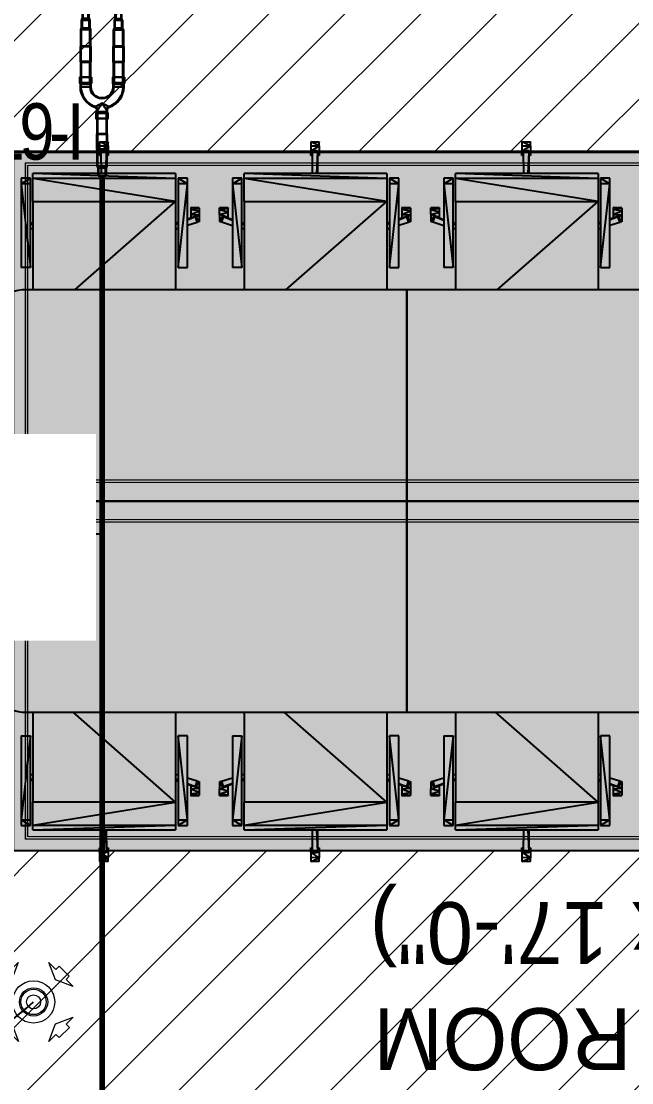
# Model space of a CAD drawing. Header units: millimetres. Extents: x 148480 to 578986, y 39883 to 155062.
# Drawn here: x 250752 to 252919, y 126428 to 130197 of the extents above; entities that cross this region are included whole.
import ezdxf

# ---------------------------------------------------------------- set-up
doc = ezdxf.new("R2010")
doc.units = ezdxf.units.MM
doc.linetypes.add('HIDDEN', pattern=[0.375, 0.25, -0.125])
for name, color, linetype in [('001-TEXT', 250, 'Continuous'), ('Flooring', 44, 'Continuous'), ('HATCH', 8, 'Continuous'), ('Hatch 01_UC', 7, 'Continuous'), ('I - MODULAR', 44, 'Continuous'), ('Layer4', 6, 'Continuous'), ('M-HVAC VRV PIPE', 4, 'Continuous'), ('M-HVAC-SUPPLY AIR DUCT', 4, 'Continuous'), ('M-HVAC-TEXT', 7, 'Continuous'), ('PCE-HVACTEXT', 7, 'Continuous')]:
    doc.layers.add(name, color=color, linetype=linetype)
doc.layers.add('BaffleCeiling', color=7, linetype='Continuous', true_color=0x91692b)
doc.layers.add('ceiling', color=7, linetype='Continuous', lineweight=5, true_color=0x560d91)
doc.layers.add('LinearLight', color=7, linetype='Continuous', lineweight=5, true_color=0xb41f08)
for name, color, linetype, lineweight in [('M HVAC EXHAUST DIFFUSER', 1, 'Continuous', 15), ('M HVAC FD', 4, 'Continuous', 9), ('P-PIPE-IDEN', 7, 'Continuous', 9), ('vrv text', 90, 'Continuous', 30)]:
    doc.layers.add(name, color=color, linetype=linetype, lineweight=lineweight)
doc.styles.add('Arial_2', font='arial.ttf', dxfattribs={"height": 75})
doc.styles.add('Herbalife_Third Floor - Furniture Layout - 210201$0$CG', font='GOTHIC.TTF')
doc.styles.add('romans', font='stylu.ttf', dxfattribs={"height": 125})
doc.styles.add('rs', font='romans.shx', dxfattribs={"width": 0.75})
doc.dimstyles.new('GLAZ ALU', dxfattribs={"dimscale": 100, "dimtxt": 2, "dimasz": 1.4, "dimexe": 0.8, "dimexo": 0.8, "dimgap": 0.75, "dimtad": 1, "dimdec": 0, "dimzin": 0, "dimdsep": 46, "dimtxsty": 'rs', "dimcen": 0.09, "dimclrd": 8, "dimclre": 8, "dimclrt": 2, "dimadec": 0, "dimazin": 0, "dimtfac": 1, "dimtdec": 0, "dimtmove": 0, "dimatfit": 3, "dimfxl": 1, "dimtolj": 1, "dimtzin": 0, "dimarcsym": 0})

# ---------------------------------------------------------------- blocks, each defined once
blk = doc.blocks.new('GFC1')
at = {"layer": 'Flooring', "color": 8, "linetype": 'HIDDEN', "ltscale": 1500}
blk.add_lwpolyline([(328672.2, 130068.3, 1.540604), (310717.1, 129143.3, 0.119203), (311634.4, 128071.9, -0.704413), (307490.1, 113767.5)], format="xyb", dxfattribs=at)
at = {"layer": 'I - MODULAR', "color": 8}
for p, q in [((323661.7, 130754.3), (323692.3, 130754.5)), ((323661.7, 130754.3), (323692.3, 130754)), ((323692.3, 130740.6), (323661.7, 130754.3)), ((323661.7, 130754.3), (323661.7, 130740.4)), ((323661.7, 130740.4), (323692.3, 130740.6)), ((323661.7, 130721.1), (323692.3, 130740.6)), ((323661.7, 130740.4), (323661.7, 130721.1)), ((323692.3, 130754.5), (323692.3, 130754)), ((323692.3, 130740.6), (323692.3, 130754)), ((323692.3, 130740.6), (323692.3, 130721.3)), ((324411.7, 130754.3), (324442.3, 130754.5)), ((324411.7, 130754.3), (324442.3, 130754)), ((324442.3, 130740.6), (324411.7, 130754.3)), ((324411.7, 130754.3), (324411.7, 130740.4)), ((324411.7, 130740.4), (324442.3, 130740.6)), ((324411.7, 130721.1), (324442.3, 130740.6)), ((324411.7, 130740.4), (324411.7, 130721.1)), ((324442.3, 130754.5), (324442.3, 130754)), ((324442.3, 130740.6), (324442.3, 130754)), ((324442.3, 130740.6), (324442.3, 130721.3)), ((325161.7, 130754.3), (325192.3, 130754.5)), ((325161.7, 130754.3), (325192.3, 130754)), ((325192.3, 130740.6), (325161.7, 130754.3)), ((325161.7, 130754.3), (325161.7, 130740.4)), ((325161.7, 130740.4), (325192.3, 130740.6)), ((325161.7, 130721.1), (325192.3, 130740.6)), ((325161.7, 130740.4), (325161.7, 130721.1)), ((325192.3, 130754.5), (325192.3, 130754)), ((325192.3, 130740.6), (325192.3, 130754)), ((325192.3, 130740.6), (325192.3, 130721.3)), ((323661.7, 130721.1), (323667.5, 130721.2)), ((323661.7, 130705.7), (323661.7, 130721.1)), ((323666.8, 130719.3), (323661.7, 130721.1)), ((323666.5, 130706.4), (323661.7, 130705.7)), ((323666.6, 130705.7), (323661.7, 130705.7)), ((323667.8, 130722.1), (323666.4, 130718)), ((323666.4, 130718), (323667.4, 130641.7)), ((323687.5, 130718), (323666.4, 130718)), ((323687.5, 130718), (323667.8, 130722.1)), ((323686.2, 130722.1), (323667.8, 130722.1)), ((323683.6, 130641.7), (323687.5, 130718)), ((323686.2, 130722.1), (323687.5, 130718)), ((323686.4, 130721.2), (323692.3, 130721.3)), ((323686.6, 130641.7), (323687.5, 130718)), ((323692.3, 130710.2), (323687.4, 130709.5)), ((323692.3, 130705.7), (323687.4, 130705.7)), ((323692.3, 130710.2), (323687.5, 130711.9)), ((323692.3, 130721.3), (323692.3, 130710.2)), ((323692.3, 130710.2), (323692.3, 130705.7)), ((324411.7, 130721.1), (324417.5, 130721.2)), ((324411.7, 130705.7), (324411.7, 130721.1)), ((324416.8, 130719.3), (324411.7, 130721.1)), ((324416.5, 130706.4), (324411.7, 130705.7)), ((324416.6, 130705.7), (324411.7, 130705.7)), ((324417.8, 130722.1), (324416.4, 130718)), ((324416.4, 130718), (324417.4, 130641.7)), ((324437.5, 130718), (324416.4, 130718)), ((324437.5, 130718), (324417.8, 130722.1)), ((324436.2, 130722.1), (324417.8, 130722.1)), ((324433.6, 130641.7), (324437.5, 130718)), ((324436.2, 130722.1), (324437.5, 130718)), ((324436.4, 130721.2), (324442.3, 130721.3)), ((324436.6, 130641.7), (324437.5, 130718)), ((324442.3, 130710.2), (324437.4, 130709.5)), ((324442.3, 130705.7), (324437.4, 130705.7)), ((324442.3, 130710.2), (324437.5, 130711.9)), ((324442.3, 130721.3), (324442.3, 130710.2)), ((324442.3, 130710.2), (324442.3, 130705.7)), ((325161.7, 130721.1), (325167.5, 130721.2)), ((325161.7, 130705.7), (325161.7, 130721.1)), ((325166.8, 130719.3), (325161.7, 130721.1)), ((325166.5, 130706.4), (325161.7, 130705.7)), ((325166.6, 130705.7), (325161.7, 130705.7)), ((325167.8, 130722.1), (325166.4, 130718)), ((325166.4, 130718), (325167.4, 130641.7)), ((325187.5, 130718), (325166.4, 130718)), ((325187.5, 130718), (325167.8, 130722.1)), ((325186.2, 130722.1), (325167.8, 130722.1)), ((325183.6, 130641.7), (325187.5, 130718)), ((325186.2, 130722.1), (325187.5, 130718)), ((325186.4, 130721.2), (325192.3, 130721.3)), ((325186.6, 130641.7), (325187.5, 130718)), ((325192.3, 130710.2), (325187.4, 130709.5)), ((325192.3, 130705.7), (325187.4, 130705.7)), ((325192.3, 130710.2), (325187.5, 130711.9)), ((325192.3, 130721.3), (325192.3, 130710.2)), ((325192.3, 130710.2), (325192.3, 130705.7)), ((323384.3, 130626.1), (323384.3, 130605.7)), ((323384.3, 130605.7), (323417.4, 130626.1)), ((323417.4, 130626.1), (323384.3, 130626.1)), ((323417.4, 130605.7), (323417.4, 130626.1)), ((323425.5, 130624.9), (323425.5, 130641.7)), ((323931.7, 130624.9), (323425.5, 130641.7)), ((323931.7, 130641.7), (323425.5, 130641.7)), ((323425.5, 130543.3), (323425.5, 130624.9)), ((323931.7, 130543.3), (323425.5, 130624.9)), ((323931.7, 130624.9), (323425.5, 130624.9)), ((323931.7, 130641.7), (323931.7, 130624.9)), ((323931.7, 130624.9), (323931.7, 130543.3)), ((323974.1, 130626.1), (323940.9, 130626.1)), ((323940.9, 130626.1), (323974.1, 130605.7)), ((323940.9, 130626.1), (323940.9, 130605.7)), ((323974.1, 130605.7), (323974.1, 130626.1)), ((324134.3, 130626.1), (324134.3, 130605.7)), ((324134.3, 130605.7), (324167.4, 130626.1)), ((324167.4, 130626.1), (324134.3, 130626.1)), ((324167.4, 130605.7), (324167.4, 130626.1)), ((324175.5, 130624.9), (324175.5, 130641.7)), ((324681.7, 130624.9), (324175.5, 130641.7)), ((324681.7, 130641.7), (324175.5, 130641.7)), ((324175.5, 130543.3), (324175.5, 130624.9)), ((324681.7, 130543.3), (324175.5, 130624.9)), ((324681.7, 130624.9), (324175.5, 130624.9)), ((324681.7, 130641.7), (324681.7, 130624.9)), ((324681.7, 130624.9), (324681.7, 130543.3)), ((324724.1, 130626.1), (324690.9, 130626.1)), ((324690.9, 130626.1), (324724.1, 130605.7)), ((324690.9, 130626.1), (324690.9, 130605.7)), ((324724.1, 130605.7), (324724.1, 130626.1)), ((324884.3, 130626.1), (324884.3, 130605.7)), ((324884.3, 130605.7), (324917.4, 130626.1)), ((324917.4, 130626.1), (324884.3, 130626.1)), ((324917.4, 130605.7), (324917.4, 130626.1)), ((324925.5, 130624.9), (324925.5, 130641.7)), ((325431.7, 130624.9), (324925.5, 130641.7)), ((325431.7, 130641.7), (324925.5, 130641.7)), ((324925.5, 130543.3), (324925.5, 130624.9)), ((325431.7, 130543.3), (324925.5, 130624.9)), ((325431.7, 130624.9), (324925.5, 130624.9)), ((325431.7, 130641.7), (325431.7, 130624.9)), ((325431.7, 130624.9), (325431.7, 130543.3)), ((325474.1, 130626.1), (325440.9, 130626.1)), ((325440.9, 130626.1), (325474.1, 130605.7)), ((325440.9, 130626.1), (325440.9, 130605.7)), ((325474.1, 130605.7), (325474.1, 130626.1)), ((323417.4, 130605.7), (323384.3, 130605.7)), ((323384.3, 130605.7), (323417.4, 130308.3)), ((323384.3, 130605.7), (323384.3, 130308.3)), ((323417.4, 130308.3), (323417.4, 130605.7)), ((323940.9, 130605.7), (323940.9, 130308.3)), ((323940.9, 130308.3), (323974.1, 130605.7)), ((323974.1, 130605.7), (323940.9, 130605.7)), ((323974.1, 130308.3), (323974.1, 130605.7)), ((324167.4, 130605.7), (324134.3, 130605.7)), ((324134.3, 130605.7), (324167.4, 130308.3)), ((324134.3, 130605.7), (324134.3, 130308.3)), ((324167.4, 130308.3), (324167.4, 130605.7)), ((324690.9, 130605.7), (324690.9, 130308.3)), ((324690.9, 130308.3), (324724.1, 130605.7)), ((324724.1, 130605.7), (324690.9, 130605.7)), ((324724.1, 130308.3), (324724.1, 130605.7)), ((324917.4, 130605.7), (324884.3, 130605.7)), ((324884.3, 130605.7), (324917.4, 130308.3)), ((324884.3, 130605.7), (324884.3, 130308.3)), ((324917.4, 130308.3), (324917.4, 130605.7)), ((325440.9, 130605.7), (325440.9, 130308.3)), ((325440.9, 130308.3), (325474.1, 130605.7)), ((325474.1, 130605.7), (325440.9, 130605.7)), ((325474.1, 130308.3), (325474.1, 130605.7)), ((323425.5, 130543.3), (323931.7, 130543.3)), ((323425.5, 130543.3), (323425.5, 130229.5)), ((323573.9, 130229.5), (323931.7, 130543.3)), ((323931.7, 130543.3), (323931.7, 130229.5)), ((324175.5, 130543.3), (324681.7, 130543.3)), ((324175.5, 130543.3), (324175.5, 130229.5)), ((324323.9, 130229.5), (324681.7, 130543.3)), ((324681.7, 130543.3), (324681.7, 130229.5)), ((324925.5, 130543.3), (325431.7, 130543.3)), ((324925.5, 130543.3), (324925.5, 130229.5)), ((325073.9, 130229.5), (325431.7, 130543.3)), ((325431.7, 130543.3), (325431.7, 130229.5)), ((324016.2, 130519.1), (323985.7, 130521.2)), ((323985.7, 130521.2), (323985.7, 130513.7)), ((324016.2, 130520.3), (323985.7, 130521.2)), ((324016.2, 130519.1), (323985.7, 130513.7)), ((323985.7, 130513.7), (323985.7, 130496.9)), ((324016.2, 130509.8), (323985.7, 130513.7)), ((323985.7, 130496.9), (324016.2, 130509.8)), ((324016.2, 130519.1), (324016.2, 130520.3)), ((324016.2, 130519.1), (324016.2, 130509.8)), ((324016.2, 130509.8), (324016.2, 130495.1)), ((324118.8, 130520), (324088.2, 130520)), ((324088.2, 130520), (324118.8, 130518.6)), ((324088.2, 130513.4), (324088.2, 130520)), ((324088.2, 130513.4), (324118.8, 130518.6)), ((324088.2, 130496.6), (324088.2, 130513.4)), ((324118.8, 130504.4), (324088.2, 130513.4)), ((324088.2, 130496.6), (324118.8, 130504.4)), ((324118.8, 130520), (324118.8, 130518.6)), ((324118.8, 130504.4), (324118.8, 130518.6)), ((324118.8, 130486.1), (324118.8, 130504.4)), ((324766.2, 130519.1), (324735.7, 130521.2)), ((324735.7, 130521.2), (324735.7, 130513.7)), ((324766.2, 130520.3), (324735.7, 130521.2)), ((324766.2, 130519.1), (324735.7, 130513.7)), ((324735.7, 130513.7), (324735.7, 130496.9)), ((324766.2, 130509.8), (324735.7, 130513.7)), ((324735.7, 130496.9), (324766.2, 130509.8)), ((324766.2, 130519.1), (324766.2, 130520.3)), ((324766.2, 130519.1), (324766.2, 130509.8)), ((324766.2, 130509.8), (324766.2, 130495.1)), ((324868.8, 130520), (324838.2, 130520)), ((324838.2, 130520), (324868.8, 130518.6)), ((324838.2, 130513.4), (324838.2, 130520)), ((324838.2, 130513.4), (324868.8, 130518.6)), ((324838.2, 130496.6), (324838.2, 130513.4)), ((324868.8, 130504.4), (324838.2, 130513.4)), ((324838.2, 130496.6), (324868.8, 130504.4)), ((324868.8, 130520), (324868.8, 130518.6)), ((324868.8, 130504.4), (324868.8, 130518.6)), ((324868.8, 130486.1), (324868.8, 130504.4)), ((325516.2, 130519.1), (325485.7, 130521.2)), ((325485.7, 130521.2), (325485.7, 130513.7)), ((325516.2, 130520.3), (325485.7, 130521.2)), ((325516.2, 130519.1), (325485.7, 130513.7)), ((325485.7, 130513.7), (325485.7, 130496.9)), ((325516.2, 130509.8), (325485.7, 130513.7)), ((325485.7, 130496.9), (325516.2, 130509.8)), ((325516.2, 130519.1), (325516.2, 130520.3)), ((325516.2, 130519.1), (325516.2, 130509.8)), ((325516.2, 130509.8), (325516.2, 130495.1)), ((323425.5, 130464.1), (323417.4, 130466.9)), ((323417.4, 130464), (323425.5, 130460.8)), ((323940.9, 130468.3), (323931.7, 130465.2)), ((323931.7, 130462.1), (323940.9, 130465.6)), ((324002.4, 130489.2), (323974.1, 130479.6)), ((323974.1, 130478.3), (324002.4, 130489.2)), ((323974.1, 130458.3), (324009, 130469.1)), ((323985.7, 130496.9), (324016.2, 130495.1)), ((323985.7, 130496.9), (323985.7, 130483.5)), ((324002.4, 130489.2), (324006.8, 130489.3)), ((324009, 130469.1), (324002.4, 130489.2)), ((324005.8, 130489.3), (324016.2, 130495.1)), ((324009, 130469.1), (324006.8, 130489.3)), ((324012.5, 130471.6), (324006.8, 130489.3)), ((324012.5, 130471.6), (324009, 130469.1)), ((324016.2, 130478.3), (324010.4, 130478.2)), ((324016.2, 130470.6), (324011.1, 130470.7)), ((324016.2, 130470.6), (324012.4, 130471.5)), ((324016.2, 130495.1), (324016.2, 130478.3)), ((324016.2, 130478.3), (324016.2, 130470.6)), ((324088.2, 130496.6), (324088.2, 130481.9)), ((324118.8, 130486.1), (324088.2, 130496.6)), ((324095.2, 130482.8), (324088.2, 130481.9)), ((324088.2, 130481.9), (324088.2, 130472.5)), ((324094.2, 130480), (324088.2, 130481.9)), ((324088.2, 130472.5), (324088.2, 130471.3)), ((324091.8, 130472.5), (324088.2, 130472.5)), ((324088.2, 130471.3), (324091.9, 130471.4)), ((324097.2, 130489.2), (324091.5, 130471.7)), ((324091.5, 130471.7), (324094.9, 130469.1)), ((324101.5, 130489.2), (324094.9, 130469.1)), ((324097.2, 130489.2), (324094.9, 130469.1)), ((324134.3, 130456.9), (324094.9, 130469.1)), ((324097.2, 130489.2), (324101.5, 130489.2)), ((324134.3, 130478.1), (324101.5, 130489.2)), ((324101.5, 130489.2), (324134.3, 130476.7)), ((324118.8, 130486.1), (324113.1, 130485.3)), ((324118.8, 130483.4), (324118.8, 130486.1)), ((324175.5, 130464.1), (324167.4, 130466.9)), ((324167.4, 130464), (324175.5, 130460.8)), ((324690.9, 130468.3), (324681.7, 130465.2)), ((324681.7, 130462.1), (324690.9, 130465.6)), ((324752.4, 130489.2), (324724.1, 130479.6)), ((324724.1, 130478.3), (324752.4, 130489.2)), ((324724.1, 130458.3), (324759, 130469.1)), ((324735.7, 130496.9), (324766.2, 130495.1)), ((324735.7, 130496.9), (324735.7, 130483.5)), ((324752.4, 130489.2), (324756.8, 130489.3)), ((324759, 130469.1), (324752.4, 130489.2)), ((324755.8, 130489.3), (324766.2, 130495.1)), ((324759, 130469.1), (324756.8, 130489.3)), ((324762.5, 130471.6), (324756.8, 130489.3)), ((324762.5, 130471.6), (324759, 130469.1)), ((324766.2, 130478.3), (324760.4, 130478.2)), ((324766.2, 130470.6), (324761.1, 130470.7)), ((324766.2, 130470.6), (324762.4, 130471.5)), ((324766.2, 130495.1), (324766.2, 130478.3)), ((324766.2, 130478.3), (324766.2, 130470.6)), ((324838.2, 130496.6), (324838.2, 130481.9)), ((324868.8, 130486.1), (324838.2, 130496.6)), ((324845.2, 130482.8), (324838.2, 130481.9)), ((324838.2, 130481.9), (324838.2, 130472.5)), ((324844.2, 130480), (324838.2, 130481.9)), ((324838.2, 130472.5), (324838.2, 130471.3)), ((324841.8, 130472.5), (324838.2, 130472.5)), ((324838.2, 130471.3), (324841.9, 130471.4)), ((324847.2, 130489.2), (324841.5, 130471.7)), ((324841.5, 130471.7), (324844.9, 130469.1)), ((324851.5, 130489.2), (324844.9, 130469.1)), ((324847.2, 130489.2), (324844.9, 130469.1)), ((324884.3, 130456.9), (324844.9, 130469.1)), ((324847.2, 130489.2), (324851.5, 130489.2)), ((324884.3, 130478.1), (324851.5, 130489.2)), ((324851.5, 130489.2), (324884.3, 130476.7)), ((324868.8, 130486.1), (324863.1, 130485.3)), ((324868.8, 130483.4), (324868.8, 130486.1)), ((324925.5, 130464.1), (324917.4, 130466.9)), ((324917.4, 130464), (324925.5, 130460.8)), ((325440.9, 130468.3), (325431.7, 130465.2)), ((325431.7, 130462.1), (325440.9, 130465.6)), ((325502.4, 130489.2), (325474.1, 130479.6)), ((325474.1, 130478.3), (325502.4, 130489.2)), ((325474.1, 130458.3), (325509, 130469.1)), ((325485.7, 130496.9), (325516.2, 130495.1)), ((325485.7, 130496.9), (325485.7, 130483.5)), ((325502.4, 130489.2), (325506.8, 130489.3)), ((325509, 130469.1), (325502.4, 130489.2)), ((325505.8, 130489.3), (325516.2, 130495.1)), ((325509, 130469.1), (325506.8, 130489.3)), ((325512.5, 130471.6), (325506.8, 130489.3)), ((325512.5, 130471.6), (325509, 130469.1)), ((325516.2, 130478.3), (325510.4, 130478.2)), ((325516.2, 130470.6), (325511.1, 130470.7)), ((325516.2, 130470.6), (325512.4, 130471.5)), ((325516.2, 130495.1), (325516.2, 130478.3)), ((325516.2, 130478.3), (325516.2, 130470.6)), ((323425.5, 130444.1), (323417.4, 130446.6)), ((323931.7, 130445.1), (323940.9, 130448)), ((324175.5, 130444.1), (324167.4, 130446.6)), ((324681.7, 130445.1), (324690.9, 130448)), ((324925.5, 130444.1), (324917.4, 130446.6)), ((325431.7, 130445.1), (325440.9, 130448)), ((323417.4, 130308.3), (323384.3, 130308.3)), ((323940.9, 130308.3), (323974.1, 130308.3)), ((324167.4, 130308.3), (324134.3, 130308.3)), ((324690.9, 130308.3), (324724.1, 130308.3)), ((324917.4, 130308.3), (324884.3, 130308.3)), ((325440.9, 130308.3), (325474.1, 130308.3)), ((324752.9, 130229.5), (323402.9, 130229.5)), ((324752.9, 129479.5), (324752.9, 130229.5)), ((326252.9, 130229.5), (324752.9, 130229.5)), ((324752.9, 130229.5), (324752.9, 129479.5)), ((323252.9, 129479.5), (324752.9, 129479.5)), ((324752.9, 129479.5), (323252.9, 129479.5)), ((324752.9, 128729.5), (324752.9, 129479.5)), ((324752.9, 129479.5), (326252.9, 129479.5)), ((326252.9, 129479.5), (324752.9, 129479.5)), ((324752.9, 129479.5), (324752.9, 128729.5)), ((323402.9, 128729.5), (324752.9, 128729.5)), ((323425.5, 128729.5), (323425.5, 128410.6)), ((323931.7, 128410.6), (323568.1, 128729.5)), ((323931.7, 128729.5), (323931.7, 128410.6)), ((324175.5, 128729.5), (324175.5, 128410.6)), ((324681.7, 128410.6), (324318.1, 128729.5)), ((324681.7, 128729.5), (324681.7, 128410.6)), ((324752.9, 128729.5), (326252.9, 128729.5)), ((324925.5, 128729.5), (324925.5, 128410.6)), ((325431.7, 128410.6), (325068.1, 128729.5)), ((325431.7, 128729.5), (325431.7, 128410.6)), ((323417.4, 128645.7), (323384.3, 128348.2)), ((323384.3, 128645.7), (323417.4, 128645.7)), ((323384.3, 128645.7), (323384.3, 128348.2)), ((323417.4, 128348.2), (323417.4, 128645.7)), ((323974.1, 128348.2), (323940.9, 128645.7)), ((323940.9, 128645.7), (323940.9, 128348.2)), ((323974.1, 128645.7), (323940.9, 128645.7)), ((323974.1, 128348.2), (323974.1, 128645.7)), ((324167.4, 128645.7), (324134.3, 128348.2)), ((324134.3, 128645.7), (324167.4, 128645.7)), ((324134.3, 128645.7), (324134.3, 128348.2)), ((324167.4, 128348.2), (324167.4, 128645.7)), ((324724.1, 128348.2), (324690.9, 128645.7)), ((324690.9, 128645.7), (324690.9, 128348.2)), ((324724.1, 128645.7), (324690.9, 128645.7)), ((324724.1, 128348.2), (324724.1, 128645.7)), ((324917.4, 128645.7), (324884.3, 128348.2)), ((324884.3, 128645.7), (324917.4, 128645.7)), ((324884.3, 128645.7), (324884.3, 128348.2)), ((324917.4, 128348.2), (324917.4, 128645.7)), ((325474.1, 128348.2), (325440.9, 128645.7)), ((325440.9, 128645.7), (325440.9, 128348.2)), ((325474.1, 128645.7), (325440.9, 128645.7)), ((325474.1, 128348.2), (325474.1, 128645.7)), ((323417.4, 128507.4), (323425.5, 128509.9)), ((323940.9, 128506), (323931.7, 128508.8)), ((324167.4, 128507.4), (324175.5, 128509.9)), ((324690.9, 128506), (324681.7, 128508.8)), ((324917.4, 128507.4), (324925.5, 128509.9)), ((325440.9, 128506), (325431.7, 128508.8)), ((323425.5, 128493.1), (323417.4, 128490)), ((323417.4, 128487.1), (323425.5, 128489.9)), ((323940.9, 128488.3), (323931.7, 128491.8)), ((323931.7, 128488.7), (323940.9, 128485.6)), ((324009, 128484.8), (323974.1, 128495.7)), ((324002.4, 128464.7), (323974.1, 128475.6)), ((323974.1, 128474.4), (324002.4, 128464.7)), ((323985.7, 128470.4), (323985.7, 128457.1)), ((324002.4, 128464.7), (324009, 128484.8)), ((324006.8, 128464.7), (324009, 128484.8)), ((324006.8, 128464.7), (324012.5, 128482.3)), ((324009, 128484.8), (324012.5, 128482.3)), ((324010.4, 128475.7), (324016.2, 128475.7)), ((324011.1, 128483.3), (324016.2, 128483.4)), ((324012.4, 128482.4), (324016.2, 128483.4)), ((324016.2, 128483.4), (324016.2, 128475.7)), ((324016.2, 128475.7), (324016.2, 128458.9)), ((324091.9, 128482.5), (324088.2, 128482.6)), ((324088.2, 128482.6), (324088.2, 128481.4)), ((324088.2, 128481.4), (324091.8, 128481.5)), ((324088.2, 128481.4), (324088.2, 128472.1)), ((324088.2, 128472.1), (324094.2, 128474)), ((324088.2, 128472.1), (324095.2, 128471.1)), ((324088.2, 128472.1), (324088.2, 128457.4)), ((324088.2, 128457.4), (324118.8, 128467.9)), ((324094.9, 128484.8), (324091.5, 128482.3)), ((324091.5, 128482.3), (324097.2, 128464.8)), ((324094.9, 128484.8), (324134.3, 128497.1)), ((324094.9, 128484.8), (324101.5, 128464.7)), ((324094.9, 128484.8), (324097.2, 128464.8)), ((324134.3, 128477.3), (324101.5, 128464.7)), ((324101.5, 128464.7), (324134.3, 128475.9)), ((324113.1, 128468.7), (324118.8, 128467.9)), ((324118.8, 128467.9), (324118.8, 128470.6)), ((324118.8, 128449.5), (324118.8, 128467.9)), ((324175.5, 128493.1), (324167.4, 128490)), ((324167.4, 128487.1), (324175.5, 128489.9)), ((324690.9, 128488.3), (324681.7, 128491.8)), ((324681.7, 128488.7), (324690.9, 128485.6)), ((324759, 128484.8), (324724.1, 128495.7)), ((324752.4, 128464.7), (324724.1, 128475.6)), ((324724.1, 128474.4), (324752.4, 128464.7)), ((324735.7, 128470.4), (324735.7, 128457.1)), ((324752.4, 128464.7), (324759, 128484.8)), ((324756.8, 128464.7), (324759, 128484.8)), ((324756.8, 128464.7), (324762.5, 128482.3)), ((324759, 128484.8), (324762.5, 128482.3)), ((324760.4, 128475.7), (324766.2, 128475.7)), ((324761.1, 128483.3), (324766.2, 128483.4)), ((324762.4, 128482.4), (324766.2, 128483.4)), ((324766.2, 128483.4), (324766.2, 128475.7)), ((324766.2, 128475.7), (324766.2, 128458.9)), ((324841.9, 128482.5), (324838.2, 128482.6)), ((324838.2, 128482.6), (324838.2, 128481.4)), ((324838.2, 128481.4), (324841.8, 128481.5)), ((324838.2, 128481.4), (324838.2, 128472.1)), ((324838.2, 128472.1), (324844.2, 128474)), ((324838.2, 128472.1), (324845.2, 128471.1)), ((324838.2, 128472.1), (324838.2, 128457.4)), ((324838.2, 128457.4), (324868.8, 128467.9)), ((324844.9, 128484.8), (324841.5, 128482.3)), ((324841.5, 128482.3), (324847.2, 128464.8)), ((324844.9, 128484.8), (324884.3, 128497.1)), ((324844.9, 128484.8), (324851.5, 128464.7)), ((324844.9, 128484.8), (324847.2, 128464.8)), ((324884.3, 128477.3), (324851.5, 128464.7)), ((324851.5, 128464.7), (324884.3, 128475.9)), ((324863.1, 128468.7), (324868.8, 128467.9)), ((324868.8, 128467.9), (324868.8, 128470.6)), ((324868.8, 128449.5), (324868.8, 128467.9)), ((324925.5, 128493.1), (324917.4, 128490)), ((324917.4, 128487.1), (324925.5, 128489.9)), ((325440.9, 128488.3), (325431.7, 128491.8)), ((325431.7, 128488.7), (325440.9, 128485.6)), ((325509, 128484.8), (325474.1, 128495.7)), ((325502.4, 128464.7), (325474.1, 128475.6)), ((325474.1, 128474.4), (325502.4, 128464.7)), ((325485.7, 128470.4), (325485.7, 128457.1)), ((325502.4, 128464.7), (325509, 128484.8)), ((325506.8, 128464.7), (325509, 128484.8)), ((325506.8, 128464.7), (325512.5, 128482.3)), ((325509, 128484.8), (325512.5, 128482.3)), ((325510.4, 128475.7), (325516.2, 128475.7)), ((325511.1, 128483.3), (325516.2, 128483.4)), ((325512.4, 128482.4), (325516.2, 128483.4)), ((325516.2, 128483.4), (325516.2, 128475.7)), ((325516.2, 128475.7), (325516.2, 128458.9)), ((324016.2, 128458.9), (323985.7, 128457.1)), ((324016.2, 128444.2), (323985.7, 128457.1)), ((323985.7, 128457.1), (323985.7, 128440.3)), ((323985.7, 128440.3), (324016.2, 128444.2)), ((323985.7, 128440.3), (324016.2, 128434.8)), ((323985.7, 128440.3), (323985.7, 128432.8)), ((323985.7, 128432.8), (324016.2, 128434.8)), ((323985.7, 128432.8), (324016.2, 128433.7)), ((324006.8, 128464.7), (324002.4, 128464.7)), ((324016.2, 128458.9), (324005.8, 128464.7)), ((324016.2, 128458.9), (324016.2, 128444.2)), ((324016.2, 128444.2), (324016.2, 128434.8)), ((324016.2, 128433.7), (324016.2, 128434.8)), ((324088.2, 128440.6), (324088.2, 128457.4)), ((324118.8, 128449.5), (324088.2, 128457.4)), ((324088.2, 128440.6), (324118.8, 128449.5)), ((324088.2, 128434), (324088.2, 128440.6)), ((324118.8, 128435.4), (324088.2, 128440.6)), ((324118.8, 128435.4), (324088.2, 128434)), ((324088.2, 128434), (324118.8, 128434)), ((324101.5, 128464.7), (324097.2, 128464.8)), ((324118.8, 128435.4), (324118.8, 128449.5)), ((324118.8, 128435.4), (324118.8, 128434)), ((324766.2, 128458.9), (324735.7, 128457.1)), ((324766.2, 128444.2), (324735.7, 128457.1)), ((324735.7, 128457.1), (324735.7, 128440.3)), ((324735.7, 128440.3), (324766.2, 128444.2)), ((324735.7, 128440.3), (324766.2, 128434.8)), ((324735.7, 128440.3), (324735.7, 128432.8)), ((324735.7, 128432.8), (324766.2, 128434.8)), ((324735.7, 128432.8), (324766.2, 128433.7)), ((324756.8, 128464.7), (324752.4, 128464.7)), ((324766.2, 128458.9), (324755.8, 128464.7)), ((324766.2, 128458.9), (324766.2, 128444.2)), ((324766.2, 128444.2), (324766.2, 128434.8)), ((324766.2, 128433.7), (324766.2, 128434.8)), ((324838.2, 128440.6), (324838.2, 128457.4)), ((324868.8, 128449.5), (324838.2, 128457.4)), ((324838.2, 128440.6), (324868.8, 128449.5)), ((324838.2, 128434), (324838.2, 128440.6)), ((324868.8, 128435.4), (324838.2, 128440.6)), ((324868.8, 128435.4), (324838.2, 128434)), ((324838.2, 128434), (324868.8, 128434)), ((324851.5, 128464.7), (324847.2, 128464.8)), ((324868.8, 128435.4), (324868.8, 128449.5)), ((324868.8, 128435.4), (324868.8, 128434)), ((325516.2, 128458.9), (325485.7, 128457.1)), ((325516.2, 128444.2), (325485.7, 128457.1)), ((325485.7, 128457.1), (325485.7, 128440.3)), ((325485.7, 128440.3), (325516.2, 128444.2)), ((325485.7, 128440.3), (325516.2, 128434.8)), ((325485.7, 128440.3), (325485.7, 128432.8)), ((325485.7, 128432.8), (325516.2, 128434.8)), ((325485.7, 128432.8), (325516.2, 128433.7)), ((325506.8, 128464.7), (325502.4, 128464.7)), ((325516.2, 128458.9), (325505.8, 128464.7)), ((325516.2, 128458.9), (325516.2, 128444.2)), ((325516.2, 128444.2), (325516.2, 128434.8)), ((325516.2, 128433.7), (325516.2, 128434.8)), ((323425.5, 128329.1), (323425.5, 128410.6)), ((323425.5, 128329.1), (323931.7, 128410.6)), ((323931.7, 128410.6), (323425.5, 128410.6)), ((323931.7, 128410.6), (323931.7, 128329.1)), ((324175.5, 128329.1), (324175.5, 128410.6)), ((324175.5, 128329.1), (324681.7, 128410.6)), ((324681.7, 128410.6), (324175.5, 128410.6)), ((324681.7, 128410.6), (324681.7, 128329.1)), ((324925.5, 128329.1), (324925.5, 128410.6)), ((324925.5, 128329.1), (325431.7, 128410.6)), ((325431.7, 128410.6), (324925.5, 128410.6)), ((325431.7, 128410.6), (325431.7, 128329.1)), ((323384.3, 128348.2), (323417.4, 128348.2)), ((323417.4, 128327.8), (323384.3, 128348.2)), ((323384.3, 128348.2), (323384.3, 128327.8)), ((323384.3, 128327.8), (323417.4, 128327.8)), ((323417.4, 128327.8), (323417.4, 128348.2)), ((323425.5, 128312.3), (323425.5, 128329.1)), ((323425.5, 128329.1), (323931.7, 128329.1)), ((323425.5, 128312.3), (323931.7, 128329.1)), ((323931.7, 128329.1), (323931.7, 128312.3)), ((323940.9, 128348.2), (323974.1, 128348.2)), ((323974.1, 128348.2), (323940.9, 128327.8)), ((323940.9, 128348.2), (323940.9, 128327.8)), ((323940.9, 128327.8), (323974.1, 128327.8)), ((323974.1, 128327.8), (323974.1, 128348.2)), ((324134.3, 128348.2), (324167.4, 128348.2)), ((324167.4, 128327.8), (324134.3, 128348.2)), ((324134.3, 128348.2), (324134.3, 128327.8)), ((324134.3, 128327.8), (324167.4, 128327.8)), ((324167.4, 128327.8), (324167.4, 128348.2)), ((324175.5, 128312.3), (324175.5, 128329.1)), ((324175.5, 128329.1), (324681.7, 128329.1)), ((324175.5, 128312.3), (324681.7, 128329.1)), ((324681.7, 128329.1), (324681.7, 128312.3)), ((324690.9, 128348.2), (324724.1, 128348.2)), ((324724.1, 128348.2), (324690.9, 128327.8)), ((324690.9, 128348.2), (324690.9, 128327.8)), ((324690.9, 128327.8), (324724.1, 128327.8)), ((324724.1, 128327.8), (324724.1, 128348.2)), ((324884.3, 128348.2), (324917.4, 128348.2)), ((324917.4, 128327.8), (324884.3, 128348.2)), ((324884.3, 128348.2), (324884.3, 128327.8)), ((324884.3, 128327.8), (324917.4, 128327.8)), ((324917.4, 128327.8), (324917.4, 128348.2)), ((324925.5, 128312.3), (324925.5, 128329.1)), ((324925.5, 128329.1), (325431.7, 128329.1)), ((324925.5, 128312.3), (325431.7, 128329.1)), ((325431.7, 128329.1), (325431.7, 128312.3)), ((325440.9, 128348.2), (325474.1, 128348.2)), ((325474.1, 128348.2), (325440.9, 128327.8)), ((325440.9, 128348.2), (325440.9, 128327.8)), ((325440.9, 128327.8), (325474.1, 128327.8)), ((325474.1, 128327.8), (325474.1, 128348.2)), ((323425.5, 128312.3), (323931.7, 128312.3)), ((323667.4, 128312.3), (323666.4, 128235.9)), ((323687.5, 128235.9), (323683.6, 128312.3)), ((323687.5, 128235.9), (323686.6, 128312.3)), ((324175.5, 128312.3), (324681.7, 128312.3)), ((324417.4, 128312.3), (324416.4, 128235.9)), ((324437.5, 128235.9), (324433.6, 128312.3)), ((324437.5, 128235.9), (324436.6, 128312.3)), ((324925.5, 128312.3), (325431.7, 128312.3)), ((325167.4, 128312.3), (325166.4, 128235.9)), ((325187.5, 128235.9), (325183.6, 128312.3)), ((325187.5, 128235.9), (325186.6, 128312.3)), ((323661.7, 128248.3), (323666.6, 128248.3)), ((323661.7, 128248.3), (323666.5, 128247.6)), ((323661.7, 128232.8), (323661.7, 128248.3)), ((323687.4, 128248.3), (323692.3, 128248.3)), ((323687.4, 128244.4), (323692.3, 128243.7)), ((323687.5, 128242), (323692.3, 128243.7)), ((323692.3, 128248.3), (323692.3, 128243.7)), ((323692.3, 128243.7), (323692.3, 128232.7)), ((324411.7, 128248.3), (324416.6, 128248.3)), ((324411.7, 128248.3), (324416.5, 128247.6)), ((324411.7, 128232.8), (324411.7, 128248.3)), ((324437.4, 128248.3), (324442.3, 128248.3)), ((324437.4, 128244.4), (324442.3, 128243.7)), ((324437.5, 128242), (324442.3, 128243.7)), ((324442.3, 128248.3), (324442.3, 128243.7)), ((324442.3, 128243.7), (324442.3, 128232.7)), ((325161.7, 128248.3), (325166.6, 128248.3)), ((325161.7, 128248.3), (325166.5, 128247.6)), ((325161.7, 128232.8), (325161.7, 128248.3)), ((325187.4, 128248.3), (325192.3, 128248.3)), ((325187.4, 128244.4), (325192.3, 128243.7)), ((325187.5, 128242), (325192.3, 128243.7)), ((325192.3, 128248.3), (325192.3, 128243.7)), ((325192.3, 128243.7), (325192.3, 128232.7)), ((323661.7, 128232.8), (323666.8, 128234.7)), ((323692.3, 128213.4), (323661.7, 128232.8)), ((323661.7, 128232.8), (323661.7, 128213.5)), ((323667.5, 128232.8), (323661.7, 128232.8)), ((323661.7, 128213.5), (323661.7, 128199.7)), ((323692.3, 128213.4), (323661.7, 128213.5)), ((323661.7, 128199.7), (323692.3, 128213.4)), ((323666.4, 128235.9), (323687.5, 128235.9)), ((323666.4, 128235.9), (323667.8, 128231.9)), ((323667.8, 128231.9), (323687.5, 128235.9)), ((323667.8, 128231.9), (323686.2, 128231.9)), ((323687.5, 128235.9), (323686.2, 128231.9)), ((323692.3, 128232.7), (323686.4, 128232.7)), ((323692.3, 128232.7), (323692.3, 128213.4)), ((323692.3, 128200), (323692.3, 128213.4)), ((324411.7, 128232.8), (324416.8, 128234.7)), ((324442.3, 128213.4), (324411.7, 128232.8)), ((324411.7, 128232.8), (324411.7, 128213.5)), ((324417.5, 128232.8), (324411.7, 128232.8)), ((324411.7, 128213.5), (324411.7, 128199.7)), ((324442.3, 128213.4), (324411.7, 128213.5)), ((324411.7, 128199.7), (324442.3, 128213.4)), ((324416.4, 128235.9), (324437.5, 128235.9)), ((324416.4, 128235.9), (324417.8, 128231.9)), ((324417.8, 128231.9), (324437.5, 128235.9)), ((324417.8, 128231.9), (324436.2, 128231.9)), ((324437.5, 128235.9), (324436.2, 128231.9)), ((324442.3, 128232.7), (324436.4, 128232.7)), ((324442.3, 128232.7), (324442.3, 128213.4)), ((324442.3, 128200), (324442.3, 128213.4)), ((325161.7, 128232.8), (325166.8, 128234.7)), ((325192.3, 128213.4), (325161.7, 128232.8)), ((325161.7, 128232.8), (325161.7, 128213.5)), ((325167.5, 128232.8), (325161.7, 128232.8)), ((325161.7, 128213.5), (325161.7, 128199.7)), ((325192.3, 128213.4), (325161.7, 128213.5)), ((325161.7, 128199.7), (325192.3, 128213.4)), ((325166.4, 128235.9), (325187.5, 128235.9)), ((325166.4, 128235.9), (325167.8, 128231.9)), ((325167.8, 128231.9), (325187.5, 128235.9)), ((325167.8, 128231.9), (325186.2, 128231.9)), ((325187.5, 128235.9), (325186.2, 128231.9)), ((325192.3, 128232.7), (325186.4, 128232.7)), ((325192.3, 128232.7), (325192.3, 128213.4)), ((325192.3, 128200), (325192.3, 128213.4)), ((323692.3, 128200), (323661.7, 128199.7)), ((323692.3, 128199.5), (323661.7, 128199.7)), ((323692.3, 128200), (323692.3, 128199.5)), ((324442.3, 128200), (324411.7, 128199.7)), ((324442.3, 128199.5), (324411.7, 128199.7)), ((324442.3, 128200), (324442.3, 128199.5)), ((325192.3, 128200), (325161.7, 128199.7)), ((325192.3, 128199.5), (325161.7, 128199.7)), ((325192.3, 128200), (325192.3, 128199.5))]:
    blk.add_line(p, q, dxfattribs=at)
for centre, start, end in [((323402.9, 130079.5), 90, 180), ((323402.9, 128879.5), 180, 270)]:
    blk.add_arc(centre, 150, start, end, dxfattribs=at)
at = {"layer": '001-TEXT', "color": 8, "style": 'Herbalife_Third Floor - Furniture Layout - 210201$0$CG'}
for s, p in [('(26\'-4" x 17\'-0")', (326626.9, 128055.5)), ('BOARD ROOM', (326678.3, 127679.1))]:
    blk.add_text(s, height=220, rotation=180, dxfattribs=at).set_placement(p)
blk = doc.blocks.new('celling')
at = {"layer": 'ceiling'}
h = blk.add_hatch(color=8, dxfattribs=at)
h.dxf.hatch_style = 1
h.set_gradient(color1=(128, 128, 128), color2=(128, 128, 128))
h.paths.add_polyline_path([(333177.6, 77638.9), (333177.6, 75254.9), (337167.9, 75254.9), (337167.9, 77638.9)])
h.paths.add_polyline_path([(333177.6, 76521.9), (333177.6, 76371.9), (337167.9, 76371.9), (337167.9, 76521.9)], flags=17)
at = {"layer": 'HATCH'}
h = blk.add_hatch(color=8, dxfattribs=at)
h.dxf.hatch_style = 1
h.paths.add_polyline_path([(333127.6, 77688.9), (333127.6, 75204.9), (337217.9, 75204.9), (337217.9, 77688.9)])
h.paths.add_polyline_path([(333169.6, 77646.9), (333169.6, 75246.9), (337175.9, 75246.9), (337175.9, 77646.9)], flags=16)
at = {"layer": 'Hatch 01_UC', "linetype": 'Continuous', "lineweight": 0, "transparency": 33554597}
h = blk.add_hatch(dxfattribs=at)
h.set_pattern_fill('ANSI31', color=8, scale=60, angle=180)
h.set_pattern_definition([(225, (448118.9, 85860.92), (134.70384, -134.70384), [])])
h.paths.add_polyline_path([(331253.3, 73485.7), (339095.2, 73485.7), (339095.2, 78696.9), (331253.3, 78696.9)])
h.paths.add_polyline_path([(333127.6, 75204.9), (333127.6, 77688.9), (337217.9, 77688.9), (337217.9, 75204.9)], flags=16)
at = {"layer": 'Hatch 01_UC', "lineweight": 0}
h = blk.add_hatch(dxfattribs=at)
h.set_pattern_fill('ANSI35', color=8, scale=75, angle=45)
h.set_pattern_definition([(90, (-327924.913, 163674.431), (-18.75, 9e-15), []), (90, (-327915.538, 163683.806), (-18.75, 9e-15), [23.4375, -4.6875, 0, -4.6875])])
h.paths.add_polyline_path([(333185.6, 76513.9), (333185.6, 76379.9), (337159.9, 76379.9), (337159.9, 76513.9)])
at = {"layer": 'BaffleCeiling', "color": 8, "linetype": 'Continuous'}
blk.add_lwpolyline([(333127, 75204.9), (333127, 77685.4), (337217.9, 77685.4), (337217.9, 75204.9)], close=True, dxfattribs=at)
at = {"layer": 'ceiling', "color": 8}
for p, q in [((333185.6, 76513.9), (337159.9, 76513.9)), ((333185.6, 76379.9), (333185.6, 76513.9)), ((337159.9, 76379.9), (333185.6, 76379.9))]:
    blk.add_line(p, q, dxfattribs=at)
for points in [[(333127.6, 77688.9), (337217.9, 77688.9), (337217.9, 75204.9), (333127.6, 75204.9)], [(337175.9, 75246.9), (333169.6, 75246.9), (333169.6, 77646.9), (337175.9, 77646.9)], [(333177.6, 77638.9), (337167.9, 77638.9), (337167.9, 75254.9), (333177.6, 75254.9)], [(333177.6, 76521.9), (337167.9, 76521.9), (337167.9, 76371.9), (333177.6, 76371.9)]]:
    blk.add_lwpolyline(points, close=True, dxfattribs=at)
at = {"layer": 'ceiling', "color": 8, "linetype": 'Continuous'}
blk.add_lwpolyline([(333127.6, 77688.9), (337217.9, 77688.9), (337217.9, 75204.9), (333127.6, 75204.9)], close=True, dxfattribs=at)
at = {"layer": 'LinearLight', "color": 8, "const_width": 5}
for points in [[(333127.6, 77688.9), (337217.9, 77688.9), (337217.9, 75204.9), (333127.6, 75204.9)], [(333169.6, 77646.9), (337175.9, 77646.9), (337175.9, 75246.9), (333169.6, 75246.9)]]:
    blk.add_lwpolyline(points, close=True, dxfattribs=at)
blk = doc.blocks.new('RAD 150')
at = {"layer": 'M HVAC EXHAUST DIFFUSER', "color": 3}
for points in [[(-25.7, 153.9), (25.7, 153.9), (25.7, 137.2), (60.9, 137.2), (0, 110), (-60.9, 137.2), (-25.7, 137.2)], [(-153.9, -25.7), (-153.9, 25.7), (-137.2, 25.7), (-137.2, 60.9), (-110, 0), (-137.2, -60.9), (-137.2, -25.7)], [(153.9, 25.7), (153.9, -25.7), (137.2, -25.7), (137.2, -60.9), (110, 0), (137.2, 60.9), (137.2, 25.7)], [(25.7, -153.9), (-25.7, -153.9), (-25.7, -137.2), (-60.9, -137.2), (0, -110), (60.9, -137.2), (25.7, -137.2)]]:
    blk.add_lwpolyline(points, close=True, dxfattribs=at)
for radius in [75, 50, 45, 25]:
    blk.add_circle((0, 0), radius, dxfattribs=at)
blk = doc.blocks.new('zw$4E06')
at = {"layer": 'vrv text'}
for points in [[(-76.5, 50.2), (-76.5, 53.3), (-103.7, 53.3), (-109, 50.2), (-121.1, 50.2)], [(-104.8, 49.1), (-107, 51.3)], [(-96.5, 50.2), (-99.6, 53.3)], [(-87.1, 50.2), (-90.3, 53.3)], [(-77.8, 50.2), (-80.9, 53.3)], [(-206.3, -0.2), (-208.7, 2)], [(-202.4, 5.5), (-204.6, 7.7)], [(-198.3, 10.7), (-200.6, 13.1)], [(-193.9, 15.8), (-196, 17.8)], [(-189.2, 20.4), (-191.4, 22.8)], [(-184, 24.8), (-186.4, 27.2)], [(-178.9, 28.9), (-181.1, 31.2)], [(-173, 32.5), (-175.2, 34.8)], [(-167.1, 36), (-169.3, 38.2)], [(-160.7, 38.8), (-163.1, 41.3)], [(-153.9, 41.7), (-156.3, 43.9)], [(-146.7, 43.7), (-149.1, 46.3)], [(-139, 45.4), (-141.6, 48.1)], [(-130.5, 46.5), (-133.4, 49.4)], [(-130.5, -0.5), (-133.3, 2.2)], [(-122.1, 0.4), (-125, 3.5)], [(-121.7, 47.1), (-124.8, 50.2)], [(-102.8, 50.2), (-108.1, 47.1), (-121.1, 47.1)], [(-121.1, 3.5), (-121.1, 47.1)], [(-121.1, 3.5), (-108.1, 3.5), (-102.8, 0.4), (-76.5, 0.4), (-76.5, -2.8), (-103.7, -2.8), (-109, 0.4), (-121.1, 0.4)], [(-112.7, 0.4), (-115.8, 3.5)], [(-112.1, 47.1), (-115.3, 50.2)], [(-108.1, 3.5), (-108.1, 47.1)], [(-100, -2.8), (-103.9, 0.9)], [(-103, 1.7), (-103, 48.5)], [(-102.8, 50.2), (-102.8, 39.7)], [(-76.5, 0.4), (-76.5, 50.2), (-102.8, 50.2), (-102.8, 0.4)], [(-102.8, 47.2), (-102.8, 0.2)], [(-102.8, 45.4), (-102.8, 2.7)], [(-102.6, 48.4), (-5, 48.4), (-2.6, 50), (0, 50)], [(-102.6, 1.5), (-102.6, 48.4)], [(0.2, 47.2), (-1.8, 47.2), (-4.2, 45.9), (-102.6, 45.9)], [(-4.2, 45.9), (-4.2, 4.2), (-102.6, 4.2)], [(0, 0), (-2.6, 0), (-5, 1.5), (-102.6, 1.5)], [(-90.8, -2.8), (-93.9, 0.4)], [(-81.2, -2.8), (-84.4, 0.4)], [(-76.5, 50.2), (-76.5, 39.7)], [(-25.5, 45.9), (-33.3, 45.9)], [(-25.5, 4.2), (-33.3, 4.2)], [(-4.2, 4.2), (-1.8, 2.7)], [(-1.8, 47.2), (-1.8, 2.7), (0, 2.7)], [(151.5, 48.4), (72.8, 48.4), (70.2, 50), (-0.9, 50)], [(69.7, 2.7), (-0.7, 2.7)], [(0, 47.2), (69.7, 47.2), (71.9, 45.9), (150.7, 45.9), (157.9, 41.6), (196.1, 41.6), (203.3, 37.7), (203.3, 12.7), (196.1, 8.5), (157.9, 8.5), (150.7, 4.2), (71.9, 4.2), (69.7, 2.7)], [(0, 0), (70.2, 0)], [(69.7, 47.2), (69.7, 2.7)], [(70.2, 0), (72.8, 1.5), (151.5, 1.5), (158.7, 5.7), (196.1, 5.7), (203.3, 9.9), (235.9, 9.9), (235.9, 40.3), (203.3, 40.3), (196.1, 44.3)], [(71.9, 45.9), (71.9, 4.2)], [(93.4, 45.9), (101.1, 45.9)], [(93.4, 4.2), (101.1, 4.2)], [(150.7, 45.9), (150.7, 4.2)], [(158.7, 44.3), (151.5, 48.4)], [(157.9, 41.6), (157.9, 8.5)], [(196.1, 44.3), (158.7, 44.3)], [(196.1, 41.6), (196.1, 8.5)], [(203.3, 37.7), (235.9, 37.7)], [(203.3, 12.7), (235.9, 12.7)], [(-500.2, -74.1), (-500.2, -32.3), (-507.4, -36.8), (-545.4, -36.8), (-545.4, -34)], [(-545.4, -34), (-507.9, -34)], [(-545.4, -36.8), (-545.4, -69.9)], [(-507.9, -34), (-500.8, -29.8)], [(-507.4, -36.8), (-507.4, -69.9)], [(-500.8, -29.8), (-422.1, -29.8)], [(-349.3, -31.1), (-419, -31.1), (-421.4, -32.3), (-500.2, -32.3)], [(-442.7, -32.3), (-450.4, -32.3)], [(-422.1, -29.8), (-419.5, -28.3)], [(-421.4, -32.3), (-421.4, -74.1), (-419, -75.6)], [(-419.5, -28.3), (-348.4, -28.3)], [(-419, -31.1), (-419, -75.6), (-348.5, -75.6)], [(-349.5, -31.1), (-347.5, -31.1), (-345.2, -32.3), (-246.7, -32.3)], [(-246.7, -29.8), (-344.3, -29.8), (-346.9, -28.3), (-349.3, -28.3)], [(-347.5, -31.1), (-347.5, -75.6), (-349.3, -75.6)], [(-345.2, -32.3), (-345.2, -74.1), (-246.7, -74.1)], [(-323.7, -32.3), (-316, -32.3)], [(-240.6, -28.5), (-246.2, -25.2), (-273.2, -25.2), (-273.2, -28.5), (-246.9, -28.5), (-241.6, -31.6)], [(-272.1, -28.5), (-273.2, -27.4)], [(-273.2, -28.5), (-273.2, -41)], [(-273.2, -78.1), (-273.2, -28.5)], [(-262.7, -28.5), (-265.8, -25.2)], [(-253.1, -28.5), (-256.4, -25.2)], [(-240.8, -31.6), (-247.1, -25.2)], [(-246.9, -75.6), (-246.9, -28.3), (-246.9, -75.6)], [(-246.9, -28.5), (-246.9, -41)], [(-246.9, -78.1), (-246.9, -28.5)], [(-246.7, -76.7), (-246.7, -29.8)], [(-246.7, -76.8), (-246.7, -29.8)], [(-241.6, -75), (-241.6, -31.6)], [(-241.6, -31.6), (-231.4, -31.6)], [(-240.6, -28.5), (-231.4, -28.5)], [(-231.3, -31.6), (-234.4, -28.5)], [(-231.4, -28.5), (-229.8, -28.5), (-229.4, -28.3), (-228.9, -28.3), (-228.5, -28.1), (-227.8, -27.9), (-227.4, -27.8), (-226.8, -27.6), (-226.5, -27.4), (-225.9, -27.4), (-225.4, -27), (-225.2, -26.8), (-224.6, -26.5), (-224.3, -26.3), (-223.7, -26.1), (-223, -25.4), (-222.6, -25.2), (-222.3, -24.6), (-221.9, -24.3), (-221.5, -24.1), (-221.2, -23.6), (-221, -23.2), (-220.6, -22.8), (-220.2, -22.3), (-220.2, -22.1), (-219.9, -21.5), (-219.7, -21.1), (-219.3, -20.6), (-219.1, -20), (-219.1, -19.7)], [(-228.9, -31.4), (-229.6, -31.6), (-231.4, -31.6)], [(-223.9, -29.6), (-226.1, -27.4)], [(-218.6, -25.4), (-221, -23.2)], [(-215.5, -19), (-218, -16.8)], [(-216, -21), (-216, -20.6)], [(-212.9, -12.5), (-215.1, -10.1)], [(-209.7, -6.3), (-211.9, -3.9)], [(-174.8, -50.4), (-177.6, -47.6)], [(-173.7, -42.1), (-176.3, -39.5)], [(-171.7, -34.8), (-174.1, -32.3)], [(-168.8, -28.3), (-171, -25.9)], [(-165.1, -22.4), (-167.5, -20.2)], [(-160.9, -17.3), (-163.3, -15.1)], [(-156.3, -12.7), (-158.3, -10.5)], [(-150.7, -8.5), (-153.1, -6.3)], [(-144.7, -5.1), (-147.1, -2.8)], [(-138.3, -2.4), (-140.6, 0)], [(-545.4, -69.9), (-507.4, -69.9), (-500.2, -74.1), (-421.4, -74.1)], [(-545.4, -72.6), (-545.4, -69.9)], [(-507.9, -72.6), (-545.4, -72.6)], [(-500.8, -76.8), (-507.9, -72.6)], [(-422.1, -76.8), (-500.8, -76.8)], [(-442.7, -74.1), (-450.4, -74.1)], [(-419.5, -78.1), (-422.1, -76.8)], [(-349.3, -78.1), (-419.5, -78.1)], [(-349.3, -78.1), (-346.9, -78.1)], [(-345.2, -74.1), (-347.5, -75.6)], [(-346.9, -78.1), (-344.3, -76.8)], [(-344.3, -76.8), (-246.7, -76.8)], [(-323.7, -74.1), (-316, -74.1)], [(-231.4, -75), (-241.6, -75), (-246.9, -78.1), (-273.2, -78.1), (-273.2, -81.4), (-246.2, -81.4), (-240.6, -78.1), (-231.4, -78.1)], [(-266.4, -81.4), (-269.3, -78.1)], [(-256.8, -81.4), (-259.9, -78.1)], [(-247.4, -81.4), (-250.6, -78.1)], [(-241, -78.5), (-243.2, -76.1)], [(-231.6, -78.1), (-235, -75)], [(-217.3, -83.3), (-223.3, -77.2)], [(-210, -99.8), (-216.5, -93.4)], [(-216, -86), (-216, -85.8)], [(-174.5, -60.1), (-177.9, -56.6)], [(-171.1, -73), (-176.1, -68)], [(-153.1, -100.4), (-168, -85.3)], [(-183.3, -136.2), (-204.1, -115.4)], [(-161.2, -148.9), (-167.7, -142.3)], [(-146.9, -153.5), (-151.5, -148.9)], [(-124.7, -110.1), (-127.9, -106.6)], [(-76.5, -107), (-76.5, -103.9), (-103.7, -103.9), (-109, -107), (-121.1, -107)], [(-121.1, -153.7), (-121.1, -110.1), (-108.1, -110.1), (-102.8, -107), (-76.5, -107)], [(-115.1, -110.1), (-118.2, -107)], [(-106.6, -109.2), (-109, -107)], [(-108.1, -153.7), (-108.1, -110.1)], [(-103, -108.1), (-5.3, -108.1), (-2.9, -106.4), (-0.4, -106.4)], [(-103, -155), (-103, -108.1)], [(-0.2, -109.4), (-2.2, -109.4), (-4.6, -110.5), (-103, -110.5)], [(-4.6, -110.5), (-4.6, -152.4), (-103, -152.4)], [(-102.8, -107), (-102.8, -118.2)], [(-102.8, -156.8), (-102.8, -107)], [(-102.8, -156.8), (-102.8, -109.9)], [(-99.4, -107), (-102.4, -103.9)], [(-90.1, -107), (-93.2, -103.9)], [(-80.5, -107), (-83.6, -103.9)], [(-76.5, -107), (-76.5, -118.2)], [(-76.5, -156.8), (-76.5, -107)], [(-26.1, -110.5), (-33.6, -110.5)], [(-2.2, -153.7), (-2.2, -109.4)], [(151.1, -108.1), (72.4, -108.1), (69.8, -106.4), (-1.3, -106.4)], [(-0.4, -109.4), (69.3, -109.4), (71.5, -110.5), (150.4, -110.5)], [(69.3, -109.4), (69.3, -153.7)], [(195.8, -148.2), (157.5, -148.2), (150.4, -152.4), (71.5, -152.4), (69.3, -153.7)], [(71.5, -110.5), (71.5, -152.4)], [(72.4, -155), (151.1, -155), (158.3, -150.7), (195.8, -150.7)], [(93, -110.5), (100.7, -110.5)], [(150.4, -110.5), (150.4, -152.4)], [(150.4, -110.5), (157.5, -114.9), (195.8, -114.9), (202.9, -118.9), (202.9, -143.9), (195.8, -148.2)], [(158.3, -112.1), (151.1, -108.1)], [(157.5, -114.9), (157.5, -148.2)], [(195.8, -112.1), (158.3, -112.1)], [(195.8, -112.1), (202.9, -116.2), (235.3, -116.2), (235.3, -146.5), (202.9, -146.5), (195.8, -150.7)], [(195.8, -114.9), (195.8, -148.2)], [(202.9, -118.9), (235.3, -118.9)], [(202.9, -143.9), (235.3, -143.9)], [(-135.3, -155.9), (-139, -152)], [(-124.8, -156.8), (-128.1, -153.3)], [(-109, -156.8), (-103.7, -159.9), (-76.5, -159.9), (-76.5, -156.8), (-102.8, -156.8), (-108.1, -153.7), (-121.1, -153.7)], [(-121.1, -156.8), (-109, -156.8)], [(-115.4, -156.8), (-118.4, -153.7)], [(-102.8, -159.9), (-109.2, -153.7)], [(-5.3, -155), (-103, -155)], [(-93.4, -159.9), (-96.5, -156.8)], [(-84, -159.9), (-87.1, -156.8)], [(-76.5, -158.1), (-77.8, -156.8)], [(-26.1, -152.4), (-33.6, -152.4)], [(-2.9, -156.5), (-5.3, -155)], [(-4.6, -152.4), (-2.2, -153.7), (-0.4, -153.7)], [(-0.4, -156.5), (-2.9, -156.5)], [(69.3, -153.7), (-1.1, -153.7)], [(-0.4, -156.5), (69.8, -156.5)], [(69.8, -156.5), (72.4, -155)], [(93, -152.4), (100.7, -152.4)]]:
    blk.add_lwpolyline(points, dxfattribs=at)
for points in [[(-121.1, 47.1), (-125.2, 47.1, 0.219765), (-200.2, 8.6), (-201.3, 7.2), (-202.6, 5.5), (-203.7, 4), (-204.8, 2.4, 0.042815), (-212.3, -11.4), (-213.2, -13.1), (-214, -14.9), (-214.7, -16.9), (-215.5, -18.7), (-216, -20.6), (-216.2, -21.1), (-216.5, -21.9), (-216.8, -22.4), (-217.1, -23), (-217.3, -23.6), (-218.4, -25.2), (-218.7, -25.5), (-219.1, -26.1), (-219.7, -26.5), (-220.2, -27), (-220.4, -27.4), (-221, -27.8), (-221.5, -28.3), (-222.1, -28.5), (-222.4, -28.9), (-223, -29.2), (-223.6, -29.4)], [(-121.1, 50.2), (-123.4, 50.2, 0.309599), (-218.4, -17.7), (-219.1, -19.5)], [(-121.1, 3.6), (-124.1, 3.6, 0.392074), (-177.9, -51.8), (-178.1, -53.3), (-177.9, -54.6, 0.393328), (-124.1, -110.1), (-121.1, -110.1)], [(-121.1, 0.5), (-122.6, 0.5), (-123.9, 0.4, 0.390764), (-175, -51.8), (-175, -54.6, 0.390298), (-123.9, -107), (-121.1, -107)], [(-231.4, -31.6), (-231.1, -31.8, 0.021844), (-210.1, -47.1), (-199.6, -53.3), (-205.4, -43)], [(-205.4, -63.6), (-199.6, -53.3), (-210, -59.8, 0.03043), (-231.1, -74.8), (-231.4, -75)], [(-121.1, -153.7), (-123.2, -153.7, -0.308139), (-215.5, -87.9), (-216, -86), (-216.2, -85.3), (-216.5, -84.9), (-216.8, -84.2), (-217.1, -83.6), (-217.3, -83.1), (-217.7, -82.6), (-218, -82), (-218.4, -81.6), (-218.7, -81.1), (-219.1, -80.5), (-219.7, -80.2), (-220.2, -79.8), (-220.4, -79.2), (-221, -78.7), (-221.5, -78.5), (-222.1, -78.1), (-222.4, -77.6, 0.112916), (-230.1, -75.2), (-230.7, -75), (-231.4, -75)], [(-121.1, -156.8), (-123.4, -156.8, -0.307918), (-218.4, -89), (-219.1, -87.1), (-219.1, -86.6), (-219.3, -86), (-219.7, -85.7), (-219.9, -85.1), (-220.2, -84.8), (-220.2, -84.2), (-220.6, -83.8), (-221, -83.5), (-221.2, -82.9), (-221.5, -82.7), (-221.9, -82.2), (-222.3, -81.8), (-222.6, -81.6), (-223, -81.3), (-223.3, -80.9), (-223.7, -80.7), (-224.3, -80.3), (-224.6, -80), (-225.2, -79.8), (-225.4, -79.6), (-225.9, -79.4), (-226.5, -79.2), (-226.8, -79), (-227.4, -78.7), (-228.5, -78.7), (-228.9, -78.5), (-229.4, -78.3), (-230.4, -78.3), (-230.9, -78.1), (-231.4, -78.1)]]:
    blk.add_lwpolyline(points, format="xyb", dxfattribs=at)
for points in [[(-223.6, -29.4), (-225.2, -30.8), (-226.7, -30.6), (-228.9, -31.4)], [(-205.4, -43), (-209.5, -36), (-212.2, -28.2), (-216, -21)], [(-216, -85.8), (-212.5, -78.4), (-209.1, -70.9), (-205.4, -63.6)]]:
    blk.add_open_spline(points, degree=3, dxfattribs=at)

msp = doc.modelspace()

# ---------------------------------------------------------------- block references
at = {"layer": 'Layer4', "linetype": 'Continuous', "rotation": 360}
msp.add_blockref('GFC1', (-72632.4, -986), dxfattribs=at)

# ---------------------------------------------------------------- next in the draw order: linework, layer by layer
at = {"layer": 'M-HVAC VRV PIPE', "color": 150, "linetype": 'Continuous', "const_width": 20}
msp.add_lwpolyline([(251038.7, 125874.4), (251038.7, 129648.4)], dxfattribs=at)
at = {"layer": 'M-HVAC-SUPPLY AIR DUCT', "linetype": 'Continuous'}
msp.add_spline([(249699.9, 126677.4), (249822.4, 126753.9), (249983.2, 126644.9), (250111.9, 126778.9), (250238.2, 126639.7), (250367.2, 126769.7), (250592.4, 126620.6), (250795.6, 126715.4, 0)], degree=3, dxfattribs=at)

# ---------------------------------------------------------------- next in the draw order: block references
at = {"layer": 'Hatch 01_UC', "color": 252, "linetype": 'Continuous', "true_color": 0x939598, "rotation": 360}
msp.add_blockref('celling', (-82402.2, 52046.6), dxfattribs=at)
at = {"layer": 'M HVAC FD', "linetype": 'Continuous', "xscale": 1.001068918707225, "yscale": 1.001068918707225, "zscale": 1.001068918707225, "rotation": 225.1241973127499}
msp.add_blockref('RAD 150', (250795.6, 126715.4, 0), dxfattribs=at)
at = {"layer": 'vrv text', "xscale": 0.7447286262668819, "yscale": 0.7447286262668819, "zscale": 0.7447286262668819, "rotation": 89.9999999999951}
msp.add_blockref('zw$4E06', (250999, 130054.6), dxfattribs=at)

# ---------------------------------------------------------------- next in the draw order: leaders
at = {"layer": 'PCE-HVACTEXT', "ltscale": 0.25}
msp.add_leader([(251032.1, 128376.1), (249395.9, 128376.1)], dimstyle='GLAZ ALU', override={"dimtad": 0, "dimclrd": 7, "dimclrt": 256, "dimfxl": 100, "dimfxlon": 1, "dimtfill": 1, "dimarcsym": 1}, dxfattribs=at)

# ---------------------------------------------------------------- next in the draw order: texts
at = {"layer": 'M-HVAC-TEXT', "insert": (250917.7, 128031.3), "char_height": 200, "width": 1521.771, "attachment_point": 9, "style": 'romans', "bg_fill": 2}
msp.add_mtext('\\pxql;{\\W0.75;\\T0.75;\\C150;S-1 1/8-4RMT\\P\\pt0.5;L-\\Fromans.shx|c1;1/2-4RMT}', dxfattribs=at)
at = {"layer": 'P-PIPE-IDEN', "insert": (250016.8, 129905.4), "char_height": 200, "width": 593.262, "attachment_point": 1, "style": 'Arial_2', "bg_fill": 2}
msp.add_mtext('{\\W0.8;\\T0.8;\\C1;VRY-8-19-I\\P9.5  TR}', dxfattribs=at)

doc.saveas('drawing.dxf')
